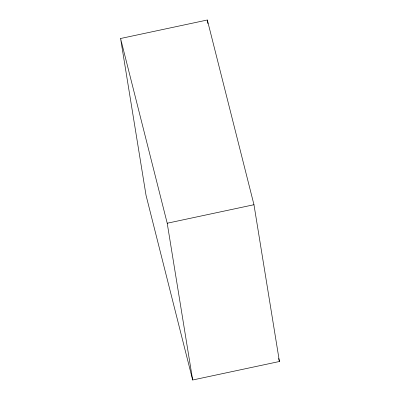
<?xml version="1.0" encoding="UTF-8"?>
<svg xmlns="http://www.w3.org/2000/svg" width="400" height="400" viewBox="0 0 400 400"><rect width="100%" height="100%" fill="white"/><g stroke="black" fill="none" stroke-linecap="round" stroke-linejoin="round"><path stroke-width="0.6" d="M120.575 38.5L207.33 20L253.97 204.725L279.425 361.5L192.67 380L146.03 195.275L120.575 38.5L167.215 223.225L192.67 380M167.215 223.225L253.97 204.725M278.66 358.475L279.425 361.5M207.33 20L207.93 23.69"/></g></svg>
